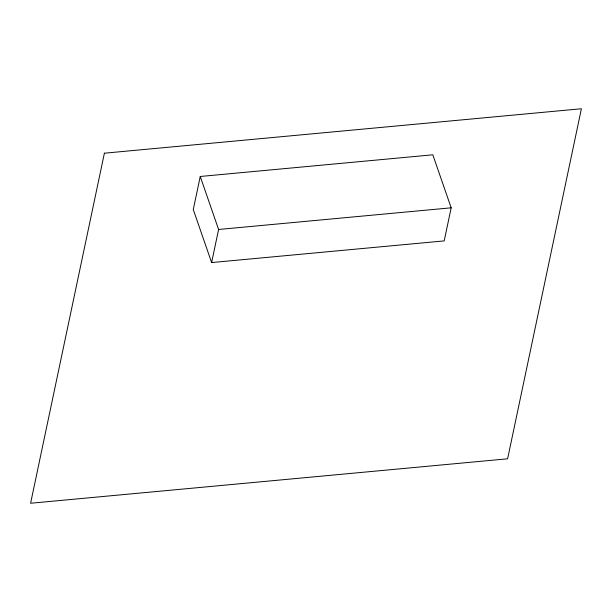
<?xml version="1.0" encoding="UTF-8"?>
<svg xmlns="http://www.w3.org/2000/svg" width="612" height="612" viewBox="0 0 612 612"><rect width="100%" height="100%" fill="white"/><g stroke="black" fill="none" stroke-linecap="round" stroke-linejoin="round"><path stroke-width="0.92" d="M200.246 176.478L193.27 209.564L211.622 262.563L444.197 240.898L451.174 207.812L432.822 154.805L200.246 176.478L218.599 229.477L211.622 262.563M218.599 229.477L451.174 207.812M104.392 153.199L30.6 503.248L507.608 458.801L581.4 108.752L104.392 153.199"/></g></svg>
